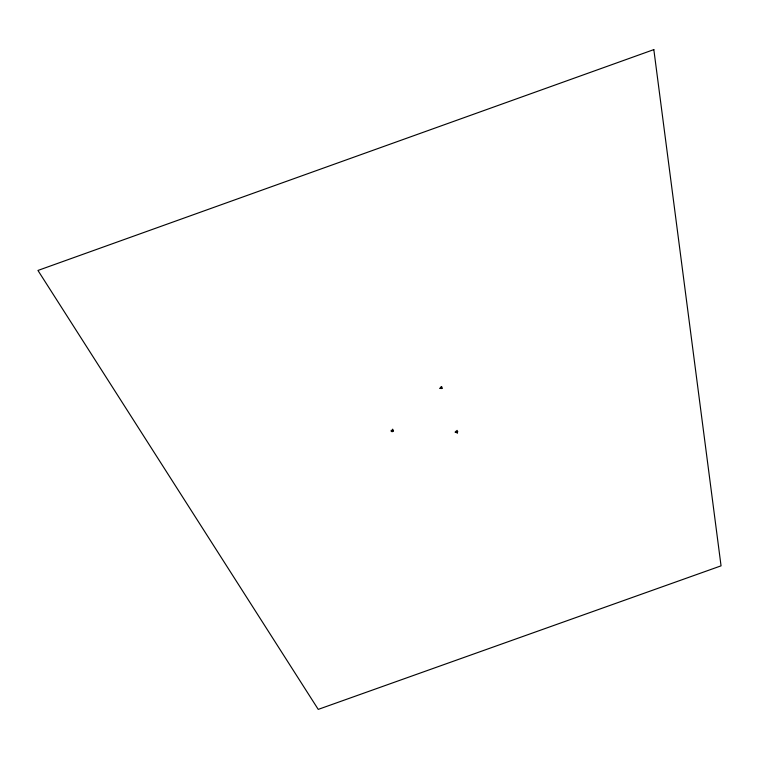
<?xml version="1.0" encoding="UTF-8"?>
<svg xmlns="http://www.w3.org/2000/svg" width="759" height="759" viewBox="0 0 759 759"><rect width="100%" height="100%" fill="white"/><g stroke="black" fill="none" stroke-linecap="round" stroke-linejoin="round"><path stroke-width="1.14" d="M391.616 430.742L391.075 431.131L392.099 431.634L392.365 430.116M393.219 431.065L392.099 431.634L392.65 429.148M440.865 387.403L441.045 388.247L442.26 388.361M457.117 431.321L457.335 432.801L457.753 431.454M391.227 430.22L391.559 431.084M393.513 430.761L392.469 431.121L393.162 430.116M392.099 431.634L393.124 430.306M440.704 388.39L440.448 388.191M440.988 388.599L441.662 388.437L441.491 386.881M456.662 432.383L457.421 432.032M440.647 387.099L442.146 387.156M439.499 388.276L441.615 388.257M456.036 432.232L457.335 432.801L457.089 430.362M455.049 432.089L457.335 432.801L456.15 431.482M456.121 431.084L457.032 431.909L456.871 431.406M392.213 430.211L392.318 430.723M653.831 49.61L37.95 270.451L318.239 709.39L721.05 565.844L653.831 49.61"/></g></svg>
